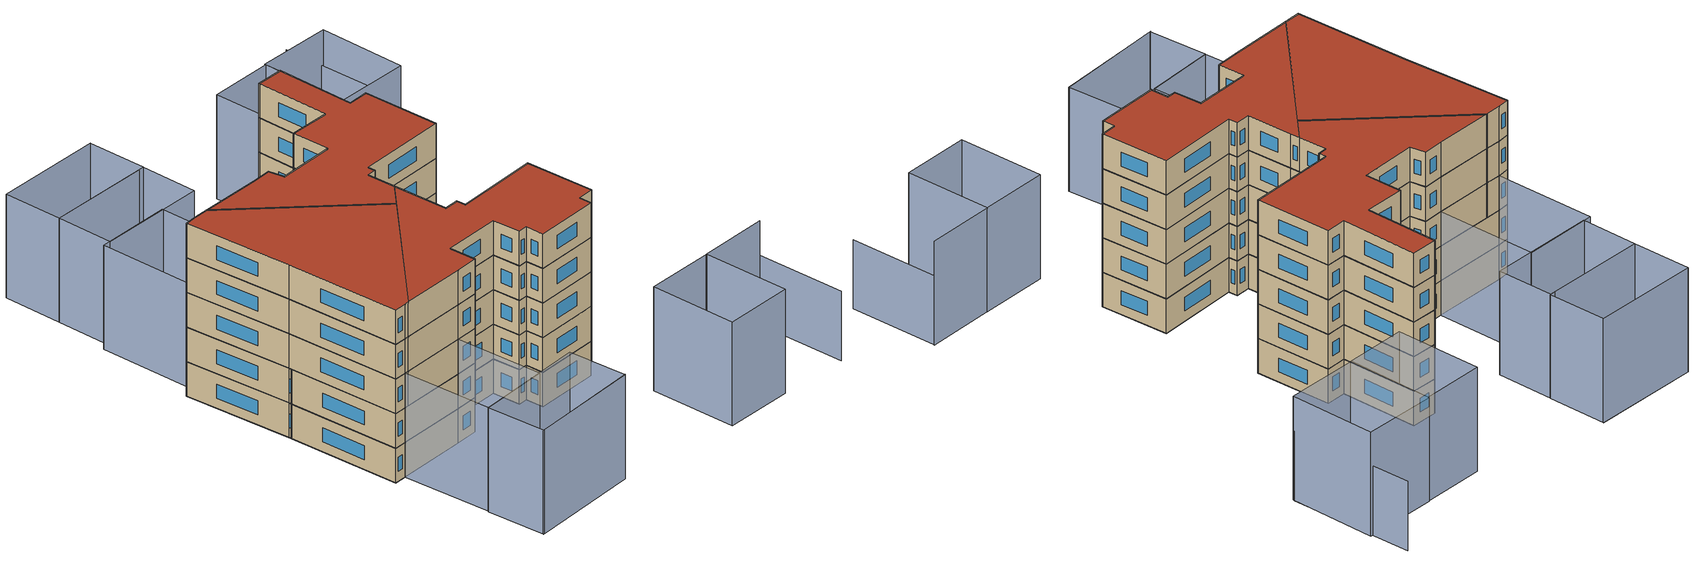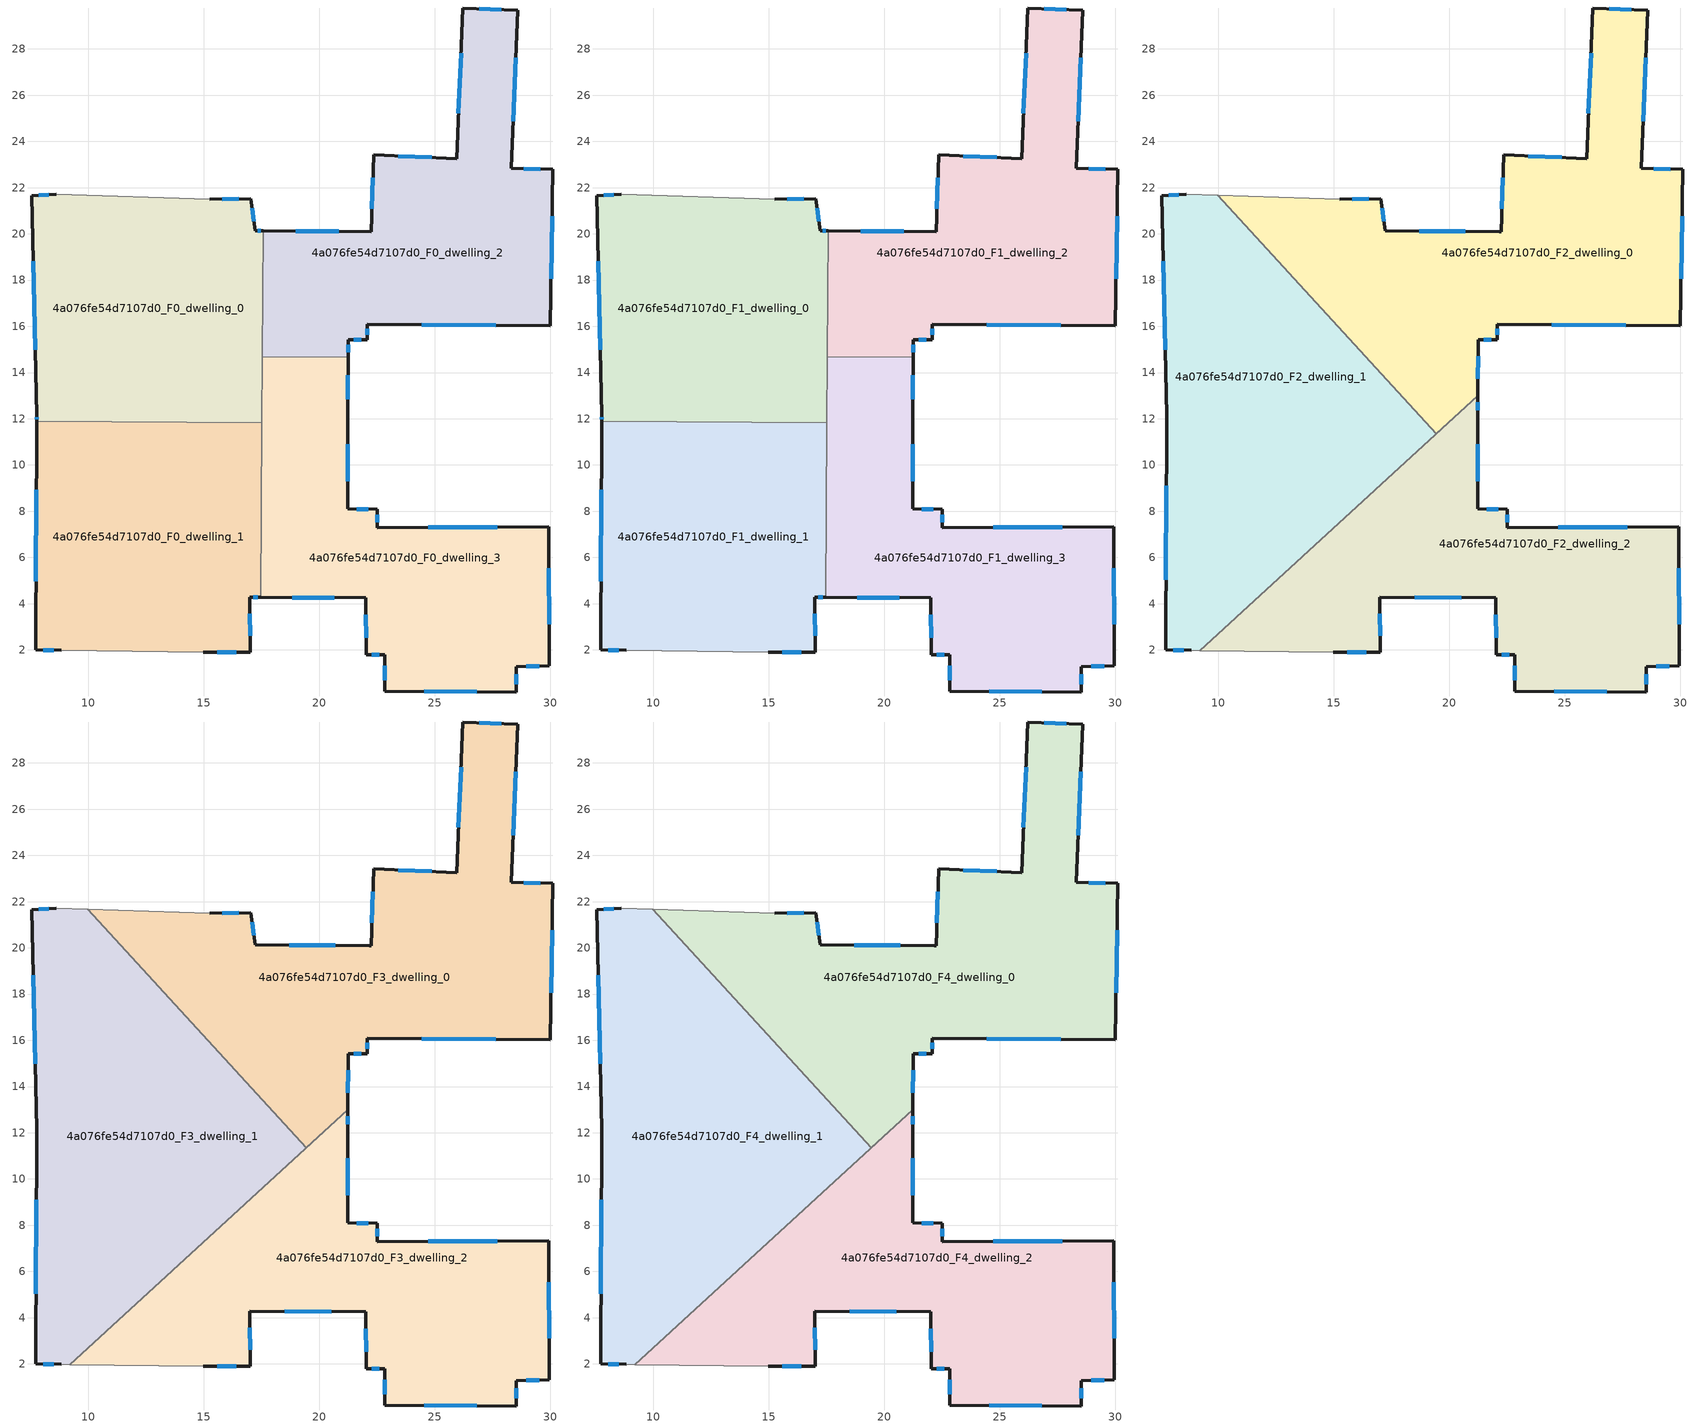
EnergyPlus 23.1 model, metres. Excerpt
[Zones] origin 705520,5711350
4a076fe54d7107d0_F0_dwelling_0
 floor ground (EU_floor_Construction): 17.53,11.83 17.58,20.13 17.23,20.13 17.05,21.52 15.27,21.5 8.63,21.71 7.56,21.66 7.78,12.14 7.78,11.89 z0
 wall outside (EU_wall_Construction): 7.78,11.89 7.78,12.14 7.56,21.66 8.63,21.71 / 15.27,21.5 17.05,21.52 17.23,20.13 17.58,20.13 z0:3
 wall to 4a076fe54d7107d0_F0_dwelling_1 (EU_wall_Construction): 17.53,11.83 7.78,11.89 z0:3
 wall adiabatic (EU_wall_Construction): 8.63,21.71 15.27,21.5 z0:3
 wall to 4a076fe54d7107d0_F0_dwelling_2 (EU_wall_Construction): 17.58,20.13 17.55,14.67 z0:3
 wall to 4a076fe54d7107d0_F0_dwelling_3 (EU_wall_Construction): 17.55,14.67 17.53,11.83 z0:3
 window (EU_Window_Construction): 7.78,11.97 7.78,12.07 / 7.71,14.99 7.62,18.81 / 7.88,21.67 8.31,21.69 / 15.8,21.5 16.51,21.51 / 17.1,21.1 17.18,20.55 / 17.34,20.13 17.48,20.13 z0.9:2.1
4a076fe54d7107d0_F0_dwelling_1
 floor ground (EU_floor_Construction): 17.01,1.9 17.01,4.28 17.48,4.27 17.53,11.83 7.78,11.89 7.73,2 8.85,1.97 14.98,1.9 z0
 wall outside (EU_wall_Construction): 8.85,1.97 7.73,2 7.78,11.89 / 17.48,4.27 17.01,4.28 17.01,1.9 14.98,1.9 z0:3
 wall adiabatic (EU_wall_Construction): 14.98,1.9 8.85,1.97 z0:3
 wall to 4a076fe54d7107d0_F0_dwelling_3 (EU_wall_Construction): 17.53,11.83 17.48,4.27 z0:3
 window (EU_Window_Construction): 16.41,1.9 15.59,1.9 / 8.51,1.98 8.07,1.99 / 7.75,4.96 7.77,8.93 / 17.34,4.27 17.15,4.28 / 17.01,3.57 17.01,2.61 z0.9:2.1
4a076fe54d7107d0_F0_dwelling_2
 floor ground (EU_floor_Construction): 30.01,16.03 30.12,22.79 28.31,22.83 28.59,29.67 26.22,29.77 25.94,23.26 22.35,23.41 22.26,20.09 17.58,20.13 17.55,14.67 21.25,14.65 21.26,15.43 22.07,15.43 22.07,16.1 z0
 wall outside (EU_wall_Construction): 17.58,20.13 22.26,20.09 22.35,23.41 25.94,23.26 26.22,29.77 28.59,29.67 28.31,22.83 30.12,22.79 30.01,16.03 22.07,16.1 22.07,15.43 21.26,15.43 21.25,14.65 z0:3
 wall to 4a076fe54d7107d0_F0_dwelling_3 (EU_wall_Construction): 21.25,14.65 17.55,14.67 z0:3
 window (EU_Window_Construction): 26.93,29.74 27.88,29.7 / 28.51,27.62 28.39,24.88 / 28.85,22.82 29.58,22.8 / 30.09,20.77 30.04,18.05 / 27.63,16.05 24.45,16.08 / 22.07,15.9 22.07,15.63 / 21.83,15.43 21.5,15.43 / 21.26,15.2 21.25,14.88 / 18.98,20.12 20.86,20.1 / 22.29,21.08 22.32,22.42 / 23.43,23.37 24.87,23.3 / 26.03,25.21 26.14,27.82 z0.9:2.1
4a076fe54d7107d0_F0_dwelling_3
 floor ground (EU_floor_Construction): 29.96,1.3 29.93,7.33 22.51,7.28 22.52,8.07 21.23,8.1 21.23,12.09 21.25,14.65 17.55,14.67 17.48,4.27 22.02,4.25 22.05,1.79 22.85,1.78 22.84,0.21 28.52,0.18 28.54,1.28 z0
 wall outside (EU_wall_Construction): 21.25,14.65 21.23,12.09 21.23,8.1 22.52,8.07 22.51,7.28 29.93,7.33 29.96,1.3 28.54,1.28 28.52,0.18 22.84,0.21 22.85,1.78 22.05,1.79 22.02,4.25 17.48,4.27 z0:3
 window (EU_Window_Construction): 22.52,7.84 22.52,7.52 / 24.73,7.3 27.71,7.31 / 29.94,5.52 29.95,3.11 / 29.53,1.3 28.96,1.29 / 28.53,0.95 28.53,0.51 / 26.82,0.19 24.54,0.2 / 22.84,0.68 22.85,1.31 / 22.61,1.78 22.29,1.78 / 22.04,2.52 22.03,3.51 / 20.66,4.25 18.84,4.26 / 21.25,13.88 21.24,12.85 / 21.23,10.89 21.23,9.29 / 21.62,8.09 22.14,8.08 z0.9:2.1
4a076fe54d7107d0_F1_dwelling_0
 floor to 4a076fe54d7107d0_F0_dwelling_0 (EU_floor_Construction): 17.53,11.83 17.58,20.13 17.23,20.13 17.05,21.52 15.27,21.5 8.63,21.71 7.56,21.66 7.78,12.14 7.78,11.89 z3
 wall outside (EU_wall_Construction): 7.78,11.89 7.78,12.14 7.56,21.66 8.63,21.71 / 15.27,21.5 17.05,21.52 17.23,20.13 17.58,20.13 z3:6
 wall to 4a076fe54d7107d0_F1_dwelling_1 (EU_wall_Construction): 17.53,11.83 7.78,11.89 z3:6
 wall adiabatic (EU_wall_Construction): 8.63,21.71 15.27,21.5 z3:6
 wall to 4a076fe54d7107d0_F1_dwelling_2 (EU_wall_Construction): 17.58,20.13 17.55,14.67 z3:6
 wall to 4a076fe54d7107d0_F1_dwelling_3 (EU_wall_Construction): 17.55,14.67 17.53,11.83 z3:6
 window (EU_Window_Construction): 7.78,11.97 7.78,12.07 / 7.71,14.99 7.62,18.81 / 7.88,21.67 8.31,21.69 / 15.8,21.5 16.51,21.51 / 17.1,21.1 17.18,20.55 / 17.34,20.13 17.48,20.13 z3.9:5.1
4a076fe54d7107d0_F1_dwelling_1
 floor to 4a076fe54d7107d0_F0_dwelling_1 (EU_floor_Construction): 17.01,1.9 17.01,4.28 17.48,4.27 17.53,11.83 7.78,11.89 7.73,2 8.85,1.97 14.98,1.9 z3
 wall outside (EU_wall_Construction): 8.85,1.97 7.73,2 7.78,11.89 / 17.48,4.27 17.01,4.28 17.01,1.9 14.98,1.9 z3:6
 wall adiabatic (EU_wall_Construction): 14.98,1.9 8.85,1.97 z3:6
 wall to 4a076fe54d7107d0_F1_dwelling_3 (EU_wall_Construction): 17.53,11.83 17.48,4.27 z3:6
 window (EU_Window_Construction): 16.41,1.9 15.59,1.9 / 8.51,1.98 8.07,1.99 / 7.75,4.96 7.77,8.93 / 17.34,4.27 17.15,4.28 / 17.01,3.57 17.01,2.61 z3.9:5.1
4a076fe54d7107d0_F1_dwelling_2
 floor to 4a076fe54d7107d0_F0_dwelling_2 (EU_floor_Construction): 30.01,16.03 30.12,22.79 28.31,22.83 28.59,29.67 26.22,29.77 25.94,23.26 22.35,23.41 22.26,20.09 17.58,20.13 17.55,14.67 21.25,14.65 21.26,15.43 22.07,15.43 22.07,16.1 z3
 wall outside (EU_wall_Construction): 17.58,20.13 22.26,20.09 22.35,23.41 25.94,23.26 26.22,29.77 28.59,29.67 28.31,22.83 30.12,22.79 30.01,16.03 22.07,16.1 22.07,15.43 21.26,15.43 21.25,14.65 z3:6
 wall to 4a076fe54d7107d0_F1_dwelling_3 (EU_wall_Construction): 21.25,14.65 17.55,14.67 z3:6
 window (EU_Window_Construction): 26.93,29.74 27.88,29.7 / 28.51,27.62 28.39,24.88 / 28.85,22.82 29.58,22.8 / 30.09,20.77 30.04,18.05 / 27.63,16.05 24.45,16.08 / 22.07,15.9 22.07,15.63 / 21.83,15.43 21.5,15.43 / 21.26,15.2 21.25,14.88 / 18.98,20.12 20.86,20.1 / 22.29,21.08 22.32,22.42 / 23.43,23.37 24.87,23.3 / 26.03,25.21 26.14,27.82 z3.9:5.1
4a076fe54d7107d0_F1_dwelling_3
 floor to 4a076fe54d7107d0_F0_dwelling_3 (EU_floor_Construction): 29.96,1.3 29.93,7.33 22.51,7.28 22.52,8.07 21.23,8.1 21.23,12.09 21.25,14.65 17.55,14.67 17.48,4.27 22.02,4.25 22.05,1.79 22.85,1.78 22.84,0.21 28.52,0.18 28.54,1.28 z3
 wall outside (EU_wall_Construction): 21.25,14.65 21.23,12.09 21.23,8.1 22.52,8.07 22.51,7.28 29.93,7.33 29.96,1.3 28.54,1.28 28.52,0.18 22.84,0.21 22.85,1.78 22.05,1.79 22.02,4.25 17.48,4.27 z3:6
 window (EU_Window_Construction): 22.52,7.84 22.52,7.52 / 24.73,7.3 27.71,7.31 / 29.94,5.52 29.95,3.11 / 29.53,1.3 28.96,1.29 / 28.53,0.95 28.53,0.51 / 26.82,0.19 24.54,0.2 / 22.84,0.68 22.85,1.31 / 22.61,1.78 22.29,1.78 / 22.04,2.52 22.03,3.51 / 20.66,4.25 18.84,4.26 / 21.25,13.88 21.24,12.85 / 21.23,10.89 21.23,9.29 / 21.62,8.09 22.14,8.08 z3.9:5.1
4a076fe54d7107d0_F2_dwelling_0
 floor to 4a076fe54d7107d0_F1_dwelling_2 (EU_floor_Construction): 30.01,16.03 30.12,22.79 28.31,22.83 28.59,29.67 26.22,29.77 25.94,23.26 22.35,23.41 22.26,20.09 17.58,20.13 17.55,14.67 21.25,14.65 21.26,15.43 22.07,15.43 22.07,16.1 z6
 floor to 4a076fe54d7107d0_F1_dwelling_0 (EU_floor_Construction): 17.54,13.43 17.58,20.13 17.23,20.13 17.05,21.52 15.27,21.5 9.98,21.67 z6
 floor to 4a076fe54d7107d0_F1_dwelling_3 (EU_floor_Construction): 21.24,12.99 21.25,14.65 17.55,14.67 17.54,13.43 19.44,11.35 z6
 wall outside (EU_wall_Construction): 15.27,21.5 17.05,21.52 17.23,20.13 22.17,20.09 22.26,20.09 22.35,23.41 25.94,23.26 26.22,29.77 28.59,29.67 28.31,22.83 30.12,22.79 30.01,16.03 22.07,16.1 22.07,15.43 21.26,15.43 21.24,13 z6:9
 wall to 4a076fe54d7107d0_F2_dwelling_1 (EU_wall_Construction): 21.24,13 19.44,11.35 9.98,21.67 z6:9
 wall adiabatic (EU_wall_Construction): 9.98,21.67 15.27,21.5 z6:9
 window (EU_Window_Construction): 22.29,21.08 22.32,22.42 / 23.43,23.37 24.87,23.3 / 26.03,25.21 26.14,27.82 / 26.93,29.74 27.88,29.7 / 28.51,27.62 28.39,24.88 / 28.85,22.82 29.58,22.8 / 30.09,20.77 30.04,18.05 / 27.63,16.05 24.45,16.08 / 22.07,15.9 22.07,15.63 / 21.83,15.43 21.5,15.43 / 21.25,14.7 21.25,13.72 / 15.8,21.5 16.51,21.51 / 17.1,21.1 17.18,20.55 / 18.71,20.12 20.69,20.1 z6.9:8.1
4a076fe54d7107d0_F2_dwelling_1
 floor to 4a076fe54d7107d0_F1_dwelling_0 (EU_floor_Construction): 17.53,11.83 17.54,13.43 9.98,21.67 8.63,21.71 7.56,21.66 7.78,12.14 7.78,11.89 z6
 floor to 4a076fe54d7107d0_F1_dwelling_1 (EU_floor_Construction): 17.51,9.57 17.53,11.83 7.78,11.89 7.73,2 8.85,1.97 9.22,1.97 z6
 floor to 4a076fe54d7107d0_F1_dwelling_3 (EU_floor_Construction): 19.44,11.35 17.54,13.43 17.51,9.57 21.24,12.99 z6
 wall outside (EU_wall_Construction): 8.85,1.97 7.73,2 7.78,12.14 7.56,21.66 8.63,21.71 z6:9
 wall adiabatic (EU_wall_Construction): 9.22,1.97 8.85,1.97 / 8.63,21.71 9.98,21.67 z6:9
 wall to 4a076fe54d7107d0_F2_dwelling_2 (EU_wall_Construction): 21.24,13 9.22,1.97 z6:9
 window (EU_Window_Construction): 8.51,1.98 8.07,1.99 / 7.75,5.03 7.77,9.11 / 7.71,14.99 7.62,18.81 / 7.88,21.67 8.31,21.69 z6.9:8.1
4a076fe54d7107d0_F2_dwelling_2
 floor to 4a076fe54d7107d0_F1_dwelling_1 (EU_floor_Construction): 17.01,1.9 17.01,4.28 17.48,4.27 17.51,9.57 9.22,1.97 14.98,1.9 z6
 floor to 4a076fe54d7107d0_F1_dwelling_3 (EU_floor_Construction): 29.96,1.3 29.93,7.33 22.51,7.28 22.52,8.07 21.23,8.1 21.23,12.09 21.24,12.99 17.51,9.57 17.48,4.27 22.02,4.25 22.05,1.79 22.85,1.78 22.84,0.21 28.52,0.18 28.54,1.28 z6
 wall outside (EU_wall_Construction): 21.24,13 21.23,12.09 21.23,8.1 22.52,8.07 22.51,7.28 29.93,7.33 29.96,1.3 28.54,1.28 28.52,0.18 22.84,0.21 22.85,1.78 22.05,1.79 22.02,4.25 17.01,4.28 17.01,1.9 14.98,1.9 z6:9
 wall adiabatic (EU_wall_Construction): 14.98,1.9 9.22,1.97 z6:9
 window (EU_Window_Construction): 22.52,7.84 22.52,7.52 / 24.73,7.3 27.71,7.31 / 29.94,5.52 29.95,3.11 / 29.53,1.3 28.96,1.29 / 28.53,0.95 28.53,0.51 / 26.82,0.19 24.54,0.2 / 22.84,0.68 22.85,1.31 / 22.61,1.78 22.29,1.78 / 22.04,2.52 22.03,3.51 / 20.52,4.25 18.51,4.27 / 17.01,3.57 17.01,2.61 / 16.41,1.9 15.59,1.9 / 21.24,12.72 21.24,12.36 / 21.23,10.89 21.23,9.29 / 21.62,8.09 22.14,8.08 z6.9:8.1
4a076fe54d7107d0_F3_dwelling_0
 floor to 4a076fe54d7107d0_F2_dwelling_0 (EU_floor_Construction): 30.01,16.03 30.12,22.79 28.31,22.83 28.59,29.67 26.22,29.77 25.94,23.26 22.35,23.41 22.26,20.09 22.17,20.09 17.23,20.13 17.05,21.52 15.27,21.5 9.98,21.67 19.44,11.35 21.24,13 21.26,15.43 22.07,15.43 22.07,16.1 z9
 wall outside (EU_wall_Construction): 15.27,21.5 17.05,21.52 17.23,20.13 22.17,20.09 22.26,20.09 22.35,23.41 25.94,23.26 26.22,29.77 28.59,29.67 28.31,22.83 30.12,22.79 30.01,16.03 22.07,16.1 22.07,15.43 21.26,15.43 21.24,13 z9:12
 wall to 4a076fe54d7107d0_F3_dwelling_1 (EU_wall_Construction): 21.24,13 19.44,11.35 9.98,21.67 z9:12
 wall adiabatic (EU_wall_Construction): 9.98,21.67 15.27,21.5 z9:12
 window (EU_Window_Construction): 22.29,21.08 22.32,22.42 / 23.43,23.37 24.87,23.3 / 26.03,25.21 26.14,27.82 / 26.93,29.74 27.88,29.7 / 28.51,27.62 28.39,24.88 / 28.85,22.82 29.58,22.8 / 30.09,20.77 30.04,18.05 / 27.63,16.05 24.45,16.08 / 22.07,15.9 22.07,15.63 / 21.83,15.43 21.5,15.43 / 21.25,14.7 21.25,13.72 / 15.8,21.5 16.51,21.51 / 17.1,21.1 17.18,20.55 / 18.71,20.12 20.69,20.1 z9.9:11.1
4a076fe54d7107d0_F3_dwelling_1
 floor to 4a076fe54d7107d0_F2_dwelling_1 (EU_floor_Construction): 19.44,11.35 9.98,21.67 8.63,21.71 7.56,21.66 7.78,12.14 7.73,2 8.85,1.97 9.22,1.97 21.24,13 z9
 wall outside (EU_wall_Construction): 8.85,1.97 7.73,2 7.78,12.14 7.56,21.66 8.63,21.71 z9:12
 wall adiabatic (EU_wall_Construction): 9.22,1.97 8.85,1.97 / 8.63,21.71 9.98,21.67 z9:12
 wall to 4a076fe54d7107d0_F3_dwelling_2 (EU_wall_Construction): 21.24,13 9.22,1.97 z9:12
 window (EU_Window_Construction): 8.51,1.98 8.07,1.99 / 7.75,5.03 7.77,9.11 / 7.71,14.99 7.62,18.81 / 7.88,21.67 8.31,21.69 z9.9:11.1
4a076fe54d7107d0_F3_dwelling_2
 floor to 4a076fe54d7107d0_F2_dwelling_2 (EU_floor_Construction): 29.96,1.3 29.93,7.33 22.51,7.28 22.52,8.07 21.23,8.1 21.23,12.09 21.24,13 9.22,1.97 14.98,1.9 17.01,1.9 17.01,4.28 22.02,4.25 22.05,1.79 22.85,1.78 22.84,0.21 28.52,0.18 28.54,1.28 z9
 wall outside (EU_wall_Construction): 21.24,13 21.23,12.09 21.23,8.1 22.52,8.07 22.51,7.28 29.93,7.33 29.96,1.3 28.54,1.28 28.52,0.18 22.84,0.21 22.85,1.78 22.05,1.79 22.02,4.25 17.01,4.28 17.01,1.9 14.98,1.9 z9:12
 wall adiabatic (EU_wall_Construction): 14.98,1.9 9.22,1.97 z9:12
 window (EU_Window_Construction): 22.52,7.84 22.52,7.52 / 24.73,7.3 27.71,7.31 / 29.94,5.52 29.95,3.11 / 29.53,1.3 28.96,1.29 / 28.53,0.95 28.53,0.51 / 26.82,0.19 24.54,0.2 / 22.84,0.68 22.85,1.31 / 22.61,1.78 22.29,1.78 / 22.04,2.52 22.03,3.51 / 20.52,4.25 18.51,4.27 / 17.01,3.57 17.01,2.61 / 16.41,1.9 15.59,1.9 / 21.24,12.72 21.24,12.36 / 21.23,10.89 21.23,9.29 / 21.62,8.09 22.14,8.08 z9.9:11.1
4a076fe54d7107d0_F4_dwelling_0
 floor to 4a076fe54d7107d0_F3_dwelling_0 (EU_floor_Construction): 30.01,16.03 30.12,22.79 28.31,22.83 28.59,29.67 26.22,29.77 25.94,23.26 22.35,23.41 22.26,20.09 22.17,20.09 17.23,20.13 17.05,21.52 15.27,21.5 9.98,21.67 19.44,11.35 21.24,13 21.26,15.43 22.07,15.43 22.07,16.1 z12
 wall outside (EU_wall_Construction): 15.27,21.5 17.05,21.52 17.23,20.13 22.17,20.09 22.26,20.09 22.35,23.41 25.94,23.26 26.22,29.77 28.59,29.67 28.31,22.83 30.12,22.79 30.01,16.03 22.07,16.1 22.07,15.43 21.26,15.43 21.24,13 z12:15
 wall to 4a076fe54d7107d0_F4_dwelling_1 (EU_wall_Construction): 21.24,13 19.44,11.35 9.98,21.67 z12:15
 wall adiabatic (EU_wall_Construction): 9.98,21.67 15.27,21.5 z12:15
 window (EU_Window_Construction): 22.29,21.08 22.32,22.42 / 23.43,23.37 24.87,23.3 / 26.03,25.21 26.14,27.82 / 26.93,29.74 27.88,29.7 / 28.51,27.62 28.39,24.88 / 28.85,22.82 29.58,22.8 / 30.09,20.77 30.04,18.05 / 27.63,16.05 24.45,16.08 / 22.07,15.9 22.07,15.63 / 21.83,15.43 21.5,15.43 / 21.25,14.7 21.25,13.72 / 15.8,21.5 16.51,21.51 / 17.1,21.1 17.18,20.55 / 18.71,20.12 20.69,20.1 z12.9:14.1
 roof outside (EU_roof_Construction): 28.59,29.67 28.31,22.83 30.12,22.79 30.01,16.03 22.07,16.1 22.07,15.43 21.26,15.43 21.24,13 19.44,11.35 9.98,21.67 15.27,21.5 17.05,21.52 17.23,20.13 22.17,20.09 22.26,20.09 22.35,23.41 25.94,23.26 26.22,29.77 z15
4a076fe54d7107d0_F4_dwelling_1
 floor to 4a076fe54d7107d0_F3_dwelling_1 (EU_floor_Construction): 19.44,11.35 9.98,21.67 8.63,21.71 7.56,21.66 7.78,12.14 7.73,2 8.85,1.97 9.22,1.97 21.24,13 z12
 wall outside (EU_wall_Construction): 8.85,1.97 7.73,2 7.78,12.14 7.56,21.66 8.63,21.71 z12:15
 wall adiabatic (EU_wall_Construction): 9.22,1.97 8.85,1.97 / 8.63,21.71 9.98,21.67 z12:15
 wall to 4a076fe54d7107d0_F4_dwelling_2 (EU_wall_Construction): 21.24,13 9.22,1.97 z12:15
 window (EU_Window_Construction): 8.51,1.98 8.07,1.99 / 7.75,5.03 7.77,9.11 / 7.71,14.99 7.62,18.81 / 7.88,21.67 8.31,21.69 z12.9:14.1
 roof outside (EU_roof_Construction): 21.24,13 9.22,1.97 8.85,1.97 7.73,2 7.78,12.14 7.56,21.66 8.63,21.71 9.98,21.67 19.44,11.35 z15
4a076fe54d7107d0_F4_dwelling_2
 floor to 4a076fe54d7107d0_F3_dwelling_2 (EU_floor_Construction): 29.96,1.3 29.93,7.33 22.51,7.28 22.52,8.07 21.23,8.1 21.23,12.09 21.24,13 9.22,1.97 14.98,1.9 17.01,1.9 17.01,4.28 22.02,4.25 22.05,1.79 22.85,1.78 22.84,0.21 28.52,0.18 28.54,1.28 z12
 wall outside (EU_wall_Construction): 21.24,13 21.23,12.09 21.23,8.1 22.52,8.07 22.51,7.28 29.93,7.33 29.96,1.3 28.54,1.28 28.52,0.18 22.84,0.21 22.85,1.78 22.05,1.79 22.02,4.25 17.01,4.28 17.01,1.9 14.98,1.9 z12:15
 wall adiabatic (EU_wall_Construction): 14.98,1.9 9.22,1.97 z12:15
 window (EU_Window_Construction): 22.52,7.84 22.52,7.52 / 24.73,7.3 27.71,7.31 / 29.94,5.52 29.95,3.11 / 29.53,1.3 28.96,1.29 / 28.53,0.95 28.53,0.51 / 26.82,0.19 24.54,0.2 / 22.84,0.68 22.85,1.31 / 22.61,1.78 22.29,1.78 / 22.04,2.52 22.03,3.51 / 20.52,4.25 18.51,4.27 / 17.01,3.57 17.01,2.61 / 16.41,1.9 15.59,1.9 / 21.24,12.72 21.24,12.36 / 21.23,10.89 21.23,9.29 / 21.62,8.09 22.14,8.08 z12.9:14.1
 roof outside (EU_roof_Construction): 29.93,7.33 29.96,1.3 28.54,1.28 28.52,0.18 22.84,0.21 22.85,1.78 22.05,1.79 22.02,4.25 17.01,4.28 17.01,1.9 14.98,1.9 9.22,1.97 21.24,13 21.23,12.09 21.23,8.1 22.52,8.07 22.51,7.28 z15
shading: 8.97,-10.98 18.88,-10.76 / 19.47,40.27 9.98,40.64 / 35.73,-4.89 41.87,-5 / 35.78,-4.89 35.58,-12.49 / 35.58,-12.49 29.55,-12.33 / 29.55,-12.33 29.74,-4.73 / 29.74,-4.73 35.78,-4.89 / 18.83,-10.79 9.02,-10.98 / 9.02,-10.98 8.92,-5.83 / 8.92,-5.83 18.73,-5.63 / 18.73,-5.63 18.83,-10.79 / 15.08,-5.75 8.95,-5.83 / 8.95,-5.83 8.85,1.97 / 8.85,1.97 14.98,2.05 / 14.98,2.05 15.08,-5.75 / 15.55,30.33 15.27,21.5 / 15.27,21.5 8.63,21.71 / 8.63,21.71 8.91,30.54 / 8.91,30.54 15.55,30.33 / 9.8,35.47 19.23,35.09 / 19.23,35.09 19.03,30.09 / 19.03,30.09 9.6,30.47 / 9.6,30.47 9.8,35.47 / 30.33,29.67 30.58,37.25 / 30.58,37.25 36.11,37.07 / 36.11,37.07 35.87,29.49 / 35.87,29.49 30.33,29.67 / 9.98,40.64 19.46,40.27 / 19.46,40.27 19.26,35.09 / 19.26,35.09 9.78,35.46 / 9.78,35.46 9.98,40.64 / 42.59,36.85 42.22,29.21 / 42.22,29.21 35.73,29.52 / 35.73,29.52 36.1,37.16 / 36.1,37.16 42.59,36.85 z0:9; 42.23,29.34 42.48,40.24 / 41.69,-12.84 41.87,-5.02 z0:6
[Building]
EU S2 Campaign: North Axis=0; Terrain=City; Solar Distribution=FullExterior
[Site:Location]
London: Latitude=51.5; Longitude=-0.5; Time Zone=0; Elevation=25
[SizingPeriod:WeatherFileDays]
AnnualSizingPeriod: Begin Month=1; Begin Day of Month=1; End Month=12; End Day of Month=31; Day of Week for Start Day=Monday; Use Weather File Daylight Saving Period=No; Use Weather File Rain and Snow Indicators=No
[MATERIAL]
EU_InternalMass_Material: Roughness=MediumRough; Thickness=0.1; Conductivity=1; Density=1800; Specific Heat=900; Thermal Absorptance=0.9; Solar Absorptance=0.7; Visible Absorptance=0.7
[MATERIAL:NOMASS] Roughness=MediumRough; Thermal Absorptance=0.9; Solar Absorptance=0.7; Visible Absorptance=0.7
Name | Thermal Resistance
EU_wall_NoMass | 1.04674
EU_roof_NoMass | 4.32442
EU_floor_NoMass | 2.04616
[WINDOWMATERIAL:SIMPLEGLAZINGSYSTEM]
EU_Window_SimpleGlazing: UFactor=4.25843; Solar Heat Gain Coefficient=0.85; Visible Transmittance=0.85
[CONSTRUCTION]
EU_wall_Construction: EU_wall_NoMass
EU_roof_Construction: EU_roof_NoMass
EU_floor_Construction: EU_floor_NoMass
EU_InternalMass_Construction: EU_InternalMass_Material
EU_Window_Construction: EU_Window_SimpleGlazing
[ZONE] Type=1; Multiplier=1; Ceiling Height=autocalculate; Floor Area=autocalculate; Part of Total Floor Area=Yes
Name | Volume
4a076fe54d7107d0_F0_dwelling_0; 4a076fe54d7107d0_F1_dwelling_0 | 286.765
4a076fe54d7107d0_F2_dwelling_0; 4a076fe54d7107d0_F3_dwelling_0; 4a076fe54d7107d0_F4_dwelling_0 | 403.003
4a076fe54d7107d0_F0_dwelling_1; 4a076fe54d7107d0_F1_dwelling_1; 4a076fe54d7107d0_F0_dwelling_2; 4a076fe54d7107d0_F1_dwelling_2 | 286.752
4a076fe54d7107d0_F2_dwelling_1; 4a076fe54d7107d0_F3_dwelling_1; 4a076fe54d7107d0_F4_dwelling_1 | 402.988
4a076fe54d7107d0_F2_dwelling_2; 4a076fe54d7107d0_F3_dwelling_2; 4a076fe54d7107d0_F4_dwelling_2 | 341.049
4a076fe54d7107d0_F0_dwelling_3; 4a076fe54d7107d0_F1_dwelling_3 | 286.747
[INTERNALMASS] Construction=EU_InternalMass_Construction
Name | Zone or ZoneList | Surface Area
4a076fe54d7107d0_F0_dwelling_0_EU_InternalMass | 4a076fe54d7107d0_F0_dwelling_0 | 95.5883
4a076fe54d7107d0_F0_dwelling_1_EU_InternalMass | 4a076fe54d7107d0_F0_dwelling_1 | 95.5836
4a076fe54d7107d0_F0_dwelling_2_EU_InternalMass | 4a076fe54d7107d0_F0_dwelling_2 | 95.5834
4a076fe54d7107d0_F0_dwelling_3_EU_InternalMass | 4a076fe54d7107d0_F0_dwelling_3 | 95.5821
4a076fe54d7107d0_F1_dwelling_0_EU_InternalMass | 4a076fe54d7107d0_F1_dwelling_0 | 95.5883
4a076fe54d7107d0_F1_dwelling_1_EU_InternalMass | 4a076fe54d7107d0_F1_dwelling_1 | 95.5836
4a076fe54d7107d0_F1_dwelling_2_EU_InternalMass | 4a076fe54d7107d0_F1_dwelling_2 | 95.5834
4a076fe54d7107d0_F1_dwelling_3_EU_InternalMass | 4a076fe54d7107d0_F1_dwelling_3 | 95.5821
4a076fe54d7107d0_F2_dwelling_0_EU_InternalMass | 4a076fe54d7107d0_F2_dwelling_0 | 134.333
4a076fe54d7107d0_F2_dwelling_1_EU_InternalMass | 4a076fe54d7107d0_F2_dwelling_1 | 134.335
4a076fe54d7107d0_F2_dwelling_2_EU_InternalMass | 4a076fe54d7107d0_F2_dwelling_2 | 113.683
4a076fe54d7107d0_F3_dwelling_0_EU_InternalMass | 4a076fe54d7107d0_F3_dwelling_0 | 134.333
4a076fe54d7107d0_F3_dwelling_1_EU_InternalMass | 4a076fe54d7107d0_F3_dwelling_1 | 134.335
4a076fe54d7107d0_F3_dwelling_2_EU_InternalMass | 4a076fe54d7107d0_F3_dwelling_2 | 113.683
4a076fe54d7107d0_F4_dwelling_0_EU_InternalMass | 4a076fe54d7107d0_F4_dwelling_0 | 134.333
4a076fe54d7107d0_F4_dwelling_1_EU_InternalMass | 4a076fe54d7107d0_F4_dwelling_1 | 134.335
4a076fe54d7107d0_F4_dwelling_2_EU_InternalMass | 4a076fe54d7107d0_F4_dwelling_2 | 113.683
[OTHEREQUIPMENT] Fuel Type=Electricity; Design Level Calculation Method=Watts/Area; Power per Zone Floor Area=1; Fraction Latent=0; Fraction Radiant=0; Fraction Lost=0; Carbon Dioxide Generation Rate=0; EndUse Subcategory=EU_Step8_InternalGains
Name | Zone or ZoneList or Space or SpaceList | Schedule
EU_Step8_InternalGain_4a076fe54d7107d0_F0_dwelling_0_f000 | 4a076fe54d7107d0_F0_dwelling_0 | EU_Step8_GainSchedule_4a076fe54d7107d0_F0_dwelling_0_f000
EU_Step8_InternalGain_4a076fe54d7107d0_F0_dwelling_1_f000 | 4a076fe54d7107d0_F0_dwelling_1 | EU_Step8_GainSchedule_4a076fe54d7107d0_F0_dwelling_1_f000
EU_Step8_InternalGain_4a076fe54d7107d0_F0_dwelling_2_f000 | 4a076fe54d7107d0_F0_dwelling_2 | EU_Step8_GainSchedule_4a076fe54d7107d0_F0_dwelling_2_f000
EU_Step8_InternalGain_4a076fe54d7107d0_F0_dwelling_3_f000 | 4a076fe54d7107d0_F0_dwelling_3 | EU_Step8_GainSchedule_4a076fe54d7107d0_F0_dwelling_3_f000
EU_Step8_InternalGain_4a076fe54d7107d0_F1_dwelling_0_f000 | 4a076fe54d7107d0_F1_dwelling_0 | EU_Step8_GainSchedule_4a076fe54d7107d0_F1_dwelling_0_f000
EU_Step8_InternalGain_4a076fe54d7107d0_F1_dwelling_1_f000 | 4a076fe54d7107d0_F1_dwelling_1 | EU_Step8_GainSchedule_4a076fe54d7107d0_F1_dwelling_1_f000
EU_Step8_InternalGain_4a076fe54d7107d0_F1_dwelling_2_f000 | 4a076fe54d7107d0_F1_dwelling_2 | EU_Step8_GainSchedule_4a076fe54d7107d0_F1_dwelling_2_f000
EU_Step8_InternalGain_4a076fe54d7107d0_F1_dwelling_3_f000 | 4a076fe54d7107d0_F1_dwelling_3 | EU_Step8_GainSchedule_4a076fe54d7107d0_F1_dwelling_3_f000
EU_Step8_InternalGain_4a076fe54d7107d0_F2_dwelling_0_f000 | 4a076fe54d7107d0_F2_dwelling_0 | EU_Step8_GainSchedule_4a076fe54d7107d0_F2_dwelling_0_f000
EU_Step8_InternalGain_4a076fe54d7107d0_F2_dwelling_1_f000 | 4a076fe54d7107d0_F2_dwelling_1 | EU_Step8_GainSchedule_4a076fe54d7107d0_F2_dwelling_1_f000
EU_Step8_InternalGain_4a076fe54d7107d0_F2_dwelling_2_f000 | 4a076fe54d7107d0_F2_dwelling_2 | EU_Step8_GainSchedule_4a076fe54d7107d0_F2_dwelling_2_f000
EU_Step8_InternalGain_4a076fe54d7107d0_F3_dwelling_0_f000 | 4a076fe54d7107d0_F3_dwelling_0 | EU_Step8_GainSchedule_4a076fe54d7107d0_F3_dwelling_0_f000
EU_Step8_InternalGain_4a076fe54d7107d0_F3_dwelling_1_f000 | 4a076fe54d7107d0_F3_dwelling_1 | EU_Step8_GainSchedule_4a076fe54d7107d0_F3_dwelling_1_f000
EU_Step8_InternalGain_4a076fe54d7107d0_F3_dwelling_2_f000 | 4a076fe54d7107d0_F3_dwelling_2 | EU_Step8_GainSchedule_4a076fe54d7107d0_F3_dwelling_2_f000
EU_Step8_InternalGain_4a076fe54d7107d0_F4_dwelling_0_f000 | 4a076fe54d7107d0_F4_dwelling_0 | EU_Step8_GainSchedule_4a076fe54d7107d0_F4_dwelling_0_f000
EU_Step8_InternalGain_4a076fe54d7107d0_F4_dwelling_1_f000 | 4a076fe54d7107d0_F4_dwelling_1 | EU_Step8_GainSchedule_4a076fe54d7107d0_F4_dwelling_1_f000
EU_Step8_InternalGain_4a076fe54d7107d0_F4_dwelling_2_f000 | 4a076fe54d7107d0_F4_dwelling_2 | EU_Step8_GainSchedule_4a076fe54d7107d0_F4_dwelling_2_f000
[ZONEVENTILATION:DESIGNFLOWRATE] Schedule=EU_AlwaysOn; Design Flow Rate Calculation Method=AirChanges/Hour; Air Changes per Hour=0.488719; Ventilation Type=Natural; Fan Pressure Rise=0; Fan Total Efficiency=1; Constant Term Coefficient=1; Temperature Term Coefficient=0; Velocity Term Coefficient=0; Velocity Squared Term Coefficient=0; Minimum Indoor Temperature=-100; Maximum Indoor Temperature=100; Delta Temperature=-100; Minimum Outdoor Temperature=-100; Maximum Outdoor Temperature=100; Maximum Wind Speed=40
Name | Zone or ZoneList or Space or SpaceList
EU_ConstantAir_4a076fe54d7107d0_F0_dwelling_0 | 4a076fe54d7107d0_F0_dwelling_0
EU_ConstantAir_4a076fe54d7107d0_F0_dwelling_1 | 4a076fe54d7107d0_F0_dwelling_1
EU_ConstantAir_4a076fe54d7107d0_F0_dwelling_2 | 4a076fe54d7107d0_F0_dwelling_2
EU_ConstantAir_4a076fe54d7107d0_F0_dwelling_3 | 4a076fe54d7107d0_F0_dwelling_3
EU_ConstantAir_4a076fe54d7107d0_F1_dwelling_0 | 4a076fe54d7107d0_F1_dwelling_0
EU_ConstantAir_4a076fe54d7107d0_F1_dwelling_1 | 4a076fe54d7107d0_F1_dwelling_1
EU_ConstantAir_4a076fe54d7107d0_F1_dwelling_2 | 4a076fe54d7107d0_F1_dwelling_2
EU_ConstantAir_4a076fe54d7107d0_F1_dwelling_3 | 4a076fe54d7107d0_F1_dwelling_3
EU_ConstantAir_4a076fe54d7107d0_F2_dwelling_0 | 4a076fe54d7107d0_F2_dwelling_0
EU_ConstantAir_4a076fe54d7107d0_F2_dwelling_1 | 4a076fe54d7107d0_F2_dwelling_1
EU_ConstantAir_4a076fe54d7107d0_F2_dwelling_2 | 4a076fe54d7107d0_F2_dwelling_2
EU_ConstantAir_4a076fe54d7107d0_F3_dwelling_0 | 4a076fe54d7107d0_F3_dwelling_0
EU_ConstantAir_4a076fe54d7107d0_F3_dwelling_1 | 4a076fe54d7107d0_F3_dwelling_1
EU_ConstantAir_4a076fe54d7107d0_F3_dwelling_2 | 4a076fe54d7107d0_F3_dwelling_2
EU_ConstantAir_4a076fe54d7107d0_F4_dwelling_0 | 4a076fe54d7107d0_F4_dwelling_0
EU_ConstantAir_4a076fe54d7107d0_F4_dwelling_1 | 4a076fe54d7107d0_F4_dwelling_1
EU_ConstantAir_4a076fe54d7107d0_F4_dwelling_2 | 4a076fe54d7107d0_F4_dwelling_2
[HVACTEMPLATE:THERMOSTAT] Constant Heating Setpoint=20; Constant Cooling Setpoint=50
EU_HeatOnly_4a076fe54d7107d0_F0_dwelling_0; EU_HeatOnly_4a076fe54d7107d0_F0_dwelling_1; EU_HeatOnly_4a076fe54d7107d0_F0_dwelling_2; EU_HeatOnly_4a076fe54d7107d0_F0_dwelling_3; EU_HeatOnly_4a076fe54d7107d0_F1_dwelling_0; EU_HeatOnly_4a076fe54d7107d0_F1_dwelling_1; EU_HeatOnly_4a076fe54d7107d0_F1_dwelling_2; EU_HeatOnly_4a076fe54d7107d0_F1_dwelling_3; EU_HeatOnly_4a076fe54d7107d0_F2_dwelling_0; EU_HeatOnly_4a076fe54d7107d0_F2_dwelling_1; EU_HeatOnly_4a076fe54d7107d0_F2_dwelling_2; EU_HeatOnly_4a076fe54d7107d0_F3_dwelling_0; EU_HeatOnly_4a076fe54d7107d0_F3_dwelling_1; EU_HeatOnly_4a076fe54d7107d0_F3_dwelling_2; EU_HeatOnly_4a076fe54d7107d0_F4_dwelling_0; EU_HeatOnly_4a076fe54d7107d0_F4_dwelling_1; EU_HeatOnly_4a076fe54d7107d0_F4_dwelling_2
[HVACTEMPLATE:ZONE:IDEALLOADSAIRSYSTEM] System Availability Schedule=EU_AlwaysOn; Maximum Heating Supply Air Temperature=50; Minimum Cooling Supply Air Temperature=13; Maximum Heating Supply Air Humidity Ratio=0.0156; Minimum Cooling Supply Air Humidity Ratio=0.0077; Heating Limit=NoLimit; Cooling Limit=NoLimit; Heating Availability Schedule=EU_AlwaysOn; Cooling Availability Schedule=EU_CoolingOff; Dehumidification Control Type=ConstantSensibleHeatRatio; Cooling Sensible Heat Ratio=0.7; Dehumidification Setpoint=60; Humidification Control Type=None; Humidification Setpoint=30; Outdoor Air Method=None; Outdoor Air Flow Rate per Person=0.00944; Outdoor Air Flow Rate per Zone Floor Area=0; Outdoor Air Flow Rate per Zone=0; Demand Controlled Ventilation Type=None; Outdoor Air Economizer Type=NoEconomizer; Heat Recovery Type=None; Sensible Heat Recovery Effectiveness=0.7; Latent Heat Recovery Effectiveness=0.65
Name | Template Thermostat
4a076fe54d7107d0_F0_dwelling_0 | EU_HeatOnly_4a076fe54d7107d0_F0_dwelling_0
4a076fe54d7107d0_F0_dwelling_1 | EU_HeatOnly_4a076fe54d7107d0_F0_dwelling_1
4a076fe54d7107d0_F0_dwelling_2 | EU_HeatOnly_4a076fe54d7107d0_F0_dwelling_2
4a076fe54d7107d0_F0_dwelling_3 | EU_HeatOnly_4a076fe54d7107d0_F0_dwelling_3
4a076fe54d7107d0_F1_dwelling_0 | EU_HeatOnly_4a076fe54d7107d0_F1_dwelling_0
4a076fe54d7107d0_F1_dwelling_1 | EU_HeatOnly_4a076fe54d7107d0_F1_dwelling_1
4a076fe54d7107d0_F1_dwelling_2 | EU_HeatOnly_4a076fe54d7107d0_F1_dwelling_2
4a076fe54d7107d0_F1_dwelling_3 | EU_HeatOnly_4a076fe54d7107d0_F1_dwelling_3
4a076fe54d7107d0_F2_dwelling_0 | EU_HeatOnly_4a076fe54d7107d0_F2_dwelling_0
4a076fe54d7107d0_F2_dwelling_1 | EU_HeatOnly_4a076fe54d7107d0_F2_dwelling_1
4a076fe54d7107d0_F2_dwelling_2 | EU_HeatOnly_4a076fe54d7107d0_F2_dwelling_2
4a076fe54d7107d0_F3_dwelling_0 | EU_HeatOnly_4a076fe54d7107d0_F3_dwelling_0
4a076fe54d7107d0_F3_dwelling_1 | EU_HeatOnly_4a076fe54d7107d0_F3_dwelling_1
4a076fe54d7107d0_F3_dwelling_2 | EU_HeatOnly_4a076fe54d7107d0_F3_dwelling_2
4a076fe54d7107d0_F4_dwelling_0 | EU_HeatOnly_4a076fe54d7107d0_F4_dwelling_0
4a076fe54d7107d0_F4_dwelling_1 | EU_HeatOnly_4a076fe54d7107d0_F4_dwelling_1
4a076fe54d7107d0_F4_dwelling_2 | EU_HeatOnly_4a076fe54d7107d0_F4_dwelling_2
[SIZING:ZONE] Zone Cooling Design Supply Air Temperature Input Method=SupplyAirTemperature; Zone Cooling Design Supply Air Temperature=13; Zone Heating Design Supply Air Temperature Input Method=SupplyAirTemperature; Zone Heating Design Supply Air Temperature=50; Zone Cooling Design Supply Air Humidity Ratio=0.008; Zone Heating Design Supply Air Humidity Ratio=0.008; Cooling Design Air Flow Method=DesignDay; Cooling Design Air Flow Rate=0; Cooling Minimum Air Flow per Zone Floor Area=0.000762; Cooling Minimum Air Flow=0; Cooling Minimum Air Flow Fraction=0.2; Heating Design Air Flow Method=DesignDay; Heating Design Air Flow Rate=0; Heating Maximum Air Flow per Zone Floor Area=0.002032; Heating Maximum Air Flow=0.141576; Heating Maximum Air Flow Fraction=0.3; Account for Dedicated Outdoor Air System=No; Dedicated Outdoor Air System Control Strategy=NeutralSupplyAir; Dedicated Outdoor Air Low Setpoint Temperature for Design=autosize; Dedicated Outdoor Air High Setpoint Temperature for Design=autosize; Zone Load Sizing Method=Sensible Load Only No Latent Load; Zone Latent Cooling Design Supply Air Humidity Ratio Input Method=HumidityRatioDifference; Zone Cooling Design Supply Air Humidity Ratio Difference=0.005; Zone Latent Heating Design Supply Air Humidity Ratio Input Method=HumidityRatioDifference; Zone Humidification Design Supply Air Humidity Ratio Difference=0.005
4a076fe54d7107d0_F0_dwelling_0; 4a076fe54d7107d0_F0_dwelling_1; 4a076fe54d7107d0_F0_dwelling_2; 4a076fe54d7107d0_F0_dwelling_3; 4a076fe54d7107d0_F1_dwelling_0; 4a076fe54d7107d0_F1_dwelling_1; 4a076fe54d7107d0_F1_dwelling_2; 4a076fe54d7107d0_F1_dwelling_3; 4a076fe54d7107d0_F2_dwelling_0; 4a076fe54d7107d0_F2_dwelling_1; 4a076fe54d7107d0_F2_dwelling_2; 4a076fe54d7107d0_F3_dwelling_0; 4a076fe54d7107d0_F3_dwelling_1; 4a076fe54d7107d0_F3_dwelling_2; 4a076fe54d7107d0_F4_dwelling_0; 4a076fe54d7107d0_F4_dwelling_1; 4a076fe54d7107d0_F4_dwelling_2
[SCHEDULE:CONSTANT]
Name | Hourly Value
EU_AlwaysOn | 1
EU_CoolingOff | 0
[SCHEDULE:FILE] Column Number=1; Rows to Skip at Top=0; Number of Hours of Data=8760; Column Separator=Comma; Interpolate to Timestep=No; Minutes per Item=60; Adjust Schedule for Daylight Savings=Yes
Name | File
EU_Step8_GainSchedule_4a076fe54d7107d0_F0_dwelling_0_f000 | ../../schedules/4a076fe54d7107d0/4a076fe54d7107d0_F0_dwelling_0_f000_gain.csv
EU_Step8_GainSchedule_4a076fe54d7107d0_F0_dwelling_1_f000 | ../../schedules/4a076fe54d7107d0/4a076fe54d7107d0_F0_dwelling_1_f000_gain.csv
EU_Step8_GainSchedule_4a076fe54d7107d0_F0_dwelling_2_f000 | ../../schedules/4a076fe54d7107d0/4a076fe54d7107d0_F0_dwelling_2_f000_gain.csv
EU_Step8_GainSchedule_4a076fe54d7107d0_F0_dwelling_3_f000 | ../../schedules/4a076fe54d7107d0/4a076fe54d7107d0_F0_dwelling_3_f000_gain.csv
EU_Step8_GainSchedule_4a076fe54d7107d0_F1_dwelling_0_f000 | ../../schedules/4a076fe54d7107d0/4a076fe54d7107d0_F1_dwelling_0_f000_gain.csv
EU_Step8_GainSchedule_4a076fe54d7107d0_F1_dwelling_1_f000 | ../../schedules/4a076fe54d7107d0/4a076fe54d7107d0_F1_dwelling_1_f000_gain.csv
EU_Step8_GainSchedule_4a076fe54d7107d0_F1_dwelling_2_f000 | ../../schedules/4a076fe54d7107d0/4a076fe54d7107d0_F1_dwelling_2_f000_gain.csv
EU_Step8_GainSchedule_4a076fe54d7107d0_F1_dwelling_3_f000 | ../../schedules/4a076fe54d7107d0/4a076fe54d7107d0_F1_dwelling_3_f000_gain.csv
EU_Step8_GainSchedule_4a076fe54d7107d0_F2_dwelling_0_f000 | ../../schedules/4a076fe54d7107d0/4a076fe54d7107d0_F2_dwelling_0_f000_gain.csv
EU_Step8_GainSchedule_4a076fe54d7107d0_F2_dwelling_1_f000 | ../../schedules/4a076fe54d7107d0/4a076fe54d7107d0_F2_dwelling_1_f000_gain.csv
EU_Step8_GainSchedule_4a076fe54d7107d0_F2_dwelling_2_f000 | ../../schedules/4a076fe54d7107d0/4a076fe54d7107d0_F2_dwelling_2_f000_gain.csv
EU_Step8_GainSchedule_4a076fe54d7107d0_F3_dwelling_0_f000 | ../../schedules/4a076fe54d7107d0/4a076fe54d7107d0_F3_dwelling_0_f000_gain.csv
EU_Step8_GainSchedule_4a076fe54d7107d0_F3_dwelling_1_f000 | ../../schedules/4a076fe54d7107d0/4a076fe54d7107d0_F3_dwelling_1_f000_gain.csv
EU_Step8_GainSchedule_4a076fe54d7107d0_F3_dwelling_2_f000 | ../../schedules/4a076fe54d7107d0/4a076fe54d7107d0_F3_dwelling_2_f000_gain.csv
EU_Step8_GainSchedule_4a076fe54d7107d0_F4_dwelling_0_f000 | ../../schedules/4a076fe54d7107d0/4a076fe54d7107d0_F4_dwelling_0_f000_gain.csv
EU_Step8_GainSchedule_4a076fe54d7107d0_F4_dwelling_1_f000 | ../../schedules/4a076fe54d7107d0/4a076fe54d7107d0_F4_dwelling_1_f000_gain.csv
EU_Step8_GainSchedule_4a076fe54d7107d0_F4_dwelling_2_f000 | ../../schedules/4a076fe54d7107d0/4a076fe54d7107d0_F4_dwelling_2_f000_gain.csv
